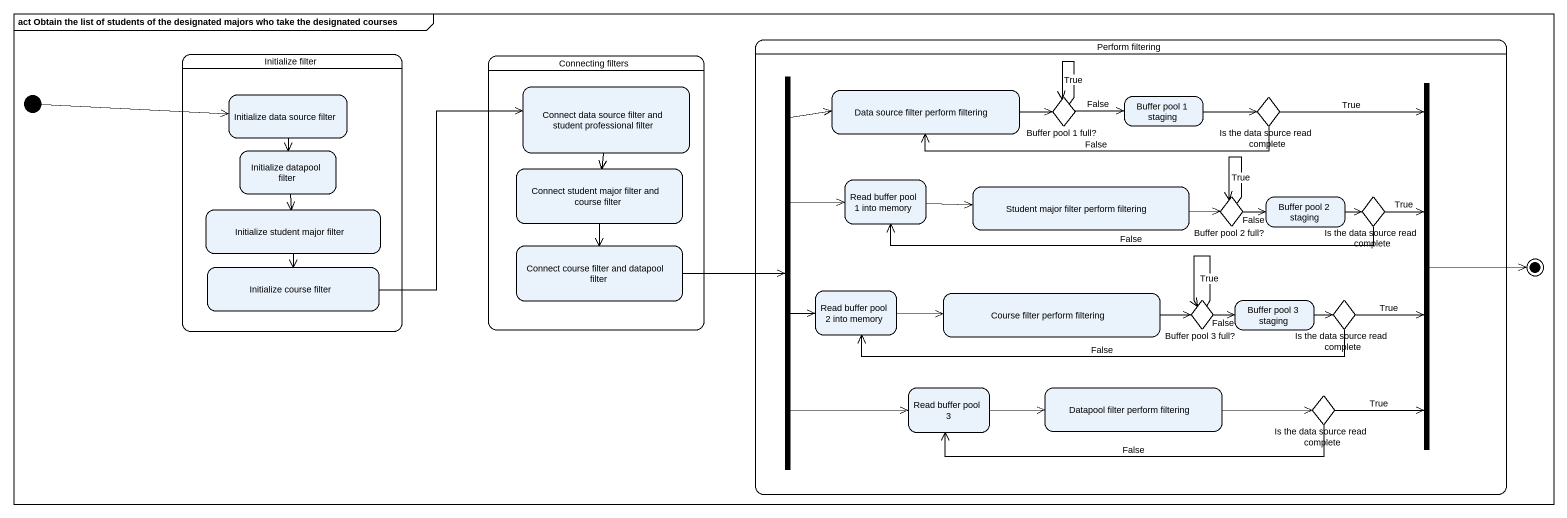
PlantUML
@startuml
mainframe act Obtain the list of students of the designated majors who take the designated courses
hide empty description
state "Initialize filter" as Initialize_filter {
  state "Initialize data source filter" as Initialize_data_source
  state "Initialize datapool filter" as Initialize_datapool_filter
  state "Initialize student major filter" as Initialize_student_major
  state "Initialize course filter" as Initialize_course_filter
}
state "Connecting filters" as Connecting_filters {
  state "Connect data source filter and student professional filter" as Connect_data_source_filter
  state "Connect student major filter and course filter" as Connect_student_major
  state "Connect course filter and datapool filter" as Connect_course_filter_and
}
state "Perform filtering" as Perform_filtering {
  state fork1 <<fork>>
  state "Data source filter perform filtering" as Data_source_filter_perform
  state "Buffer pool 1 full?" as Buffer_pool_1_full <<choice>>
  state "Buffer pool 1 staging" as Buffer_pool_1_staging
  state "Is the data source read complete" as Is_the_data_source_read <<choice>>
  state fork2 <<join>>
  state "Read buffer pool 1 into memory" as Read_buffer_pool_1_into
  state "Student major filter perform filtering" as Student_major_filter
  state "Buffer pool 2 full?" as Buffer_pool_2_full <<choice>>
  state "Buffer pool 2 staging" as Buffer_pool_2_staging
  state "Is the data source read complete" as Is_the_data_source_read_2 <<choice>>
  state "Read buffer pool 2 into memory" as Read_buffer_pool_2_into
  state "Course filter perform filtering" as Course_filter_perform
  state "Buffer pool 3 full?" as Buffer_pool_3_full <<choice>>
  state "Buffer pool 3 staging" as Buffer_pool_3_staging
  state "Is the data source read complete" as Is_the_data_source_read_3 <<choice>>
  state "Read buffer pool 3" as Read_buffer_pool_3
  state "Datapool filter perform filtering" as Datapool_filter_perform
  state "Is the data source read complete" as Is_the_data_source_read_4 <<choice>>
}
state initial1 <<start>>
state final1 <<end>>
initial1 -right-> Initialize_data_source
Initialize_data_source --> Initialize_datapool_filter
Connect_data_source_filter --> Connect_student_major
fork1 -up-> Data_source_filter_perform
fork1 -up-> Read_buffer_pool_1_into
fork1 -right-> Read_buffer_pool_2_into
fork1 --> Read_buffer_pool_3
Data_source_filter_perform -right-> Buffer_pool_1_full
Buffer_pool_1_full --> Buffer_pool_1_full : True
Buffer_pool_1_full -right-> Buffer_pool_1_staging : False
Buffer_pool_1_staging -right-> Is_the_data_source_read
Is_the_data_source_read -left-> Data_source_filter_perform : False
Is_the_data_source_read --> fork2 : True
fork2 -right-> final1
Initialize_datapool_filter --> Initialize_student_major
Connect_student_major --> Connect_course_filter_and
Read_buffer_pool_1_into -right-> Student_major_filter
Student_major_filter -right-> Buffer_pool_2_full
Initialize_student_major --> Initialize_course_filter
Buffer_pool_2_full --> Buffer_pool_2_full : True
Buffer_pool_2_full -right-> Buffer_pool_2_staging : False
Buffer_pool_2_staging -right-> Is_the_data_source_read_2
Is_the_data_source_read_2 --> fork2 : True
Is_the_data_source_read_2 -left-> Read_buffer_pool_1_into : False
Connect_course_filter_and -right-> fork1
Initialize_course_filter -right-> Connect_data_source_filter
Read_buffer_pool_2_into -right-> Course_filter_perform
Course_filter_perform -right-> Buffer_pool_3_full
Buffer_pool_3_full --> Buffer_pool_3_full : True
Buffer_pool_3_full -right-> Buffer_pool_3_staging : False
Buffer_pool_3_staging -right-> Is_the_data_source_read_3
Is_the_data_source_read_3 -right-> fork2 : True
Is_the_data_source_read_3 -left-> Read_buffer_pool_2_into : False
Read_buffer_pool_3 -right-> Datapool_filter_perform
Datapool_filter_perform -right-> Is_the_data_source_read_4
Is_the_data_source_read_4 -up-> fork2 : True
Is_the_data_source_read_4 -left-> Read_buffer_pool_3 : False
@enduml
